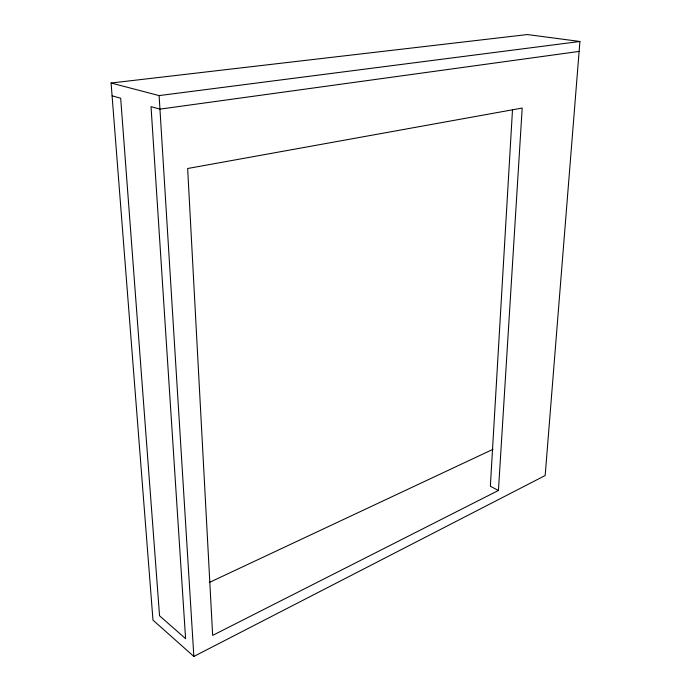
<?xml version="1.0" encoding="UTF-8"?>
<svg xmlns="http://www.w3.org/2000/svg" width="691" height="691" viewBox="0 0 691 691"><rect width="100%" height="100%" fill="white"/><g stroke="black" fill="none" stroke-linecap="round" stroke-linejoin="round"><path stroke-width="1.04" d="M512.515 109.446L490.351 486.257L498.444 490.463L522.189 108.055L187.65 168.5L212.655 635.392L498.444 490.463M579.913 41.486L545.173 475.529L193.851 656.45L152.979 620.121L111.087 83.024L527.354 34.55L579.913 41.486L159.111 95.591L111.087 83.024M209.278 582.487L492.994 449.314M579.118 51.41L159.949 109.126L151.035 106.647L185.585 638.639L159.561 615.819L120.683 98.226L112.089 95.842M159.111 95.591L193.851 656.45"/></g></svg>
